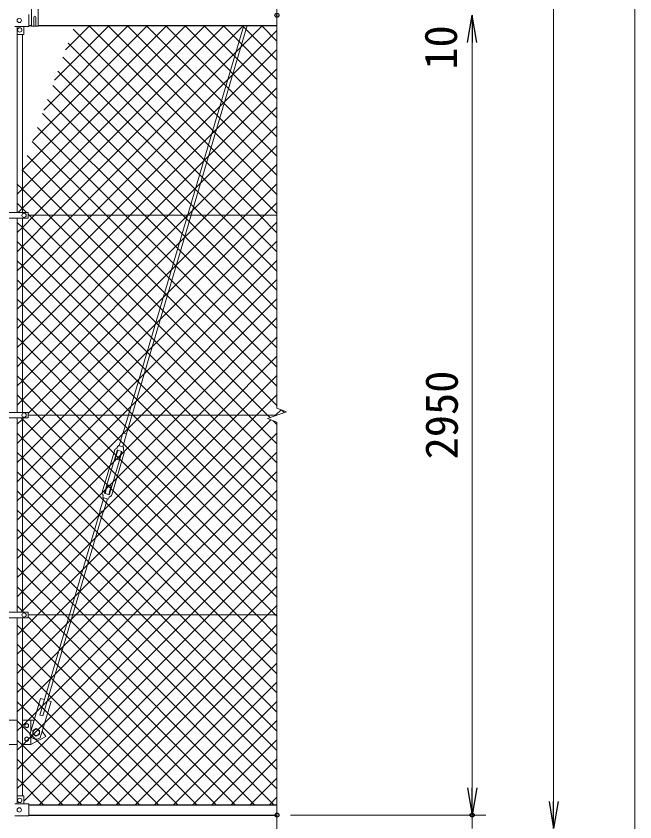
# Model space of a CAD drawing. Units: millimetres, scale not verified. Extents: x -10499 to 10501, y -7424 to 7426.
# Drawn here: x -5705 to -3423, y -4069 to -1098 of the extents above; entities that cross this region are included whole.
import ezdxf
from ezdxf.enums import TextEntityAlignment as Align

# ---------------------------------------------------------------- set-up
doc = ezdxf.new("R2010")
doc.units = ezdxf.units.MM
doc.header["$LTSCALE"] = 30
doc.header["$PDMODE"] = 32
doc.header["$PDSIZE"] = 15
for name, color, linetype, lineweight in [('0-1_D-STR1', 1, 'Continuous', 25), ('0-5_D-STR3', 3, 'Continuous', 13), ('0-6_D-STR2', 7, 'Continuous', 13), ('0-7_D-STR-DIM', 7, 'Continuous', 13)]:
    doc.layers.add(name, color=color, linetype=linetype, lineweight=lineweight)
doc.layers.add('0-8_0', color=7, linetype='Continuous')
doc.layers.add('0-9_Defpoints', color=8, linetype='Continuous')
doc.styles.add('ＭＳ ゴシック', font='')
doc.styles.get('ＭＳ ゴシック').set_extended_font_data('MS Gothic')

# ---------------------------------------------------------------- blocks, each defined once
blk = doc.blocks.new('_Open')
at = {"layer": '0-8_0'}
blk.add_line((-30, 5), (0, 0), dxfattribs=at)
blk.add_lwpolyline([(-30, -5), (0, 0), (-30, 0)], dxfattribs=at)

msp = doc.modelspace()

# ---------------------------------------------------------------- linework, layer by layer
at = {"layer": '0-1_D-STR1'}
for p, q in [((-5658.17, -1132.53), (-5648.17, -1132.53)), ((-5623.17, -1132.53), (-4743.17, -1132.53)), ((-5658.17, -4006.33), (-4743.17, -4006.33)), ((-5658.17, -4044.43), (-4743.17, -4044.43))]:
    msp.add_line(p, q, dxfattribs=at)
at = {"layer": '0-5_D-STR3'}
for p, q in [((-5658.17, -1091.53), (-5658.17, -1135.53)), ((-5639.17, -1134.32), (-5639.17, -1101.43)), ((-5632.17, -1134.32), (-5632.17, -1101.43)), ((-5709.37, -1135.53), (-5658.17, -1135.53)), ((-5701.17, -1135.53), (-5701.17, -1163.53)), ((-5676.17, -1135.53), (-5676.17, -1163.53)), ((-4864.78, -1132.53), (-5309.8, -2635.08)), ((-4852.26, -1132.53), (-5298.29, -2638.48)), ((-5700.67, -1822.13), (-5700.67, -1164.86)), ((-5699.17, -1165.53), (-5678.17, -1165.53)), ((-5681.67, -1822.13), (-5681.67, -1165.53)), ((-5825.67, -1822.13), (-5660.67, -1822.13)), ((-5660.67, -1822.13), (-5660.67, -1842.73)), ((-4743.17, -1832.43), (-5660.67, -1832.43)), ((-5825.67, -1842.73), (-5660.67, -1842.73)), ((-5700.67, -2559.13), (-5700.67, -1842.73)), ((-5681.67, -2559.13), (-5681.67, -1842.73)), ((-5825.67, -2559.13), (-5660.67, -2559.13)), ((-5825.67, -2579.73), (-5660.67, -2579.73)), ((-5700.67, -3296.13), (-5700.67, -2579.73)), ((-5681.67, -3296.13), (-5681.67, -2579.73)), ((-5660.67, -2559.13), (-5660.67, -2579.73)), ((-4743.17, -2569.43), (-5660.67, -2569.43)), ((-5310.85, -2634.76), (-5325.05, -2682.71)), ((-5297.24, -2638.8), (-5311.43, -2686.74)), ((-5310.85, -2634.76), (-5297.24, -2638.8)), ((-5340.9, -2697.83), (-5386.9, -2853.16)), ((-5332.75, -2700.24), (-5378.75, -2855.57)), ((-5329.88, -2699.01), (-5339.25, -2730.65)), ((-5327.83, -2681.88), (-5331.65, -2688.89)), ((-5330.26, -2698.89), (-5315.88, -2703.15)), ((-5327.83, -2681.88), (-5308.65, -2687.56)), ((-5316.26, -2703.04), (-5325.63, -2734.68)), ((-5308.65, -2687.56), (-5309.27, -2695.52)), ((-5314.53, -2705.64), (-5360.53, -2860.97)), ((-5306.38, -2708.05), (-5352.38, -2863.38)), ((-5339.25, -2730.65), (-5325.63, -2734.68)), ((-5377.02, -2858.17), (-5367.65, -2826.53)), ((-5367.65, -2826.53), (-5354.03, -2830.56)), ((-5363.4, -2862.2), (-5354.03, -2830.56)), ((-5396.05, -2922.41), (-5381.85, -2874.47)), ((-5384.63, -2873.65), (-5384.02, -2865.69)), ((-5382.43, -2926.45), (-5368.23, -2878.5)), ((-5377.4, -2858.06), (-5363.02, -2862.32)), ((-5394.99, -2922.73), (-5617.92, -3675.41)), ((-5383.49, -2926.13), (-5606.41, -3678.81)), ((-5396.05, -2922.41), (-5382.43, -2926.45)), ((-5825.67, -3296.13), (-5660.67, -3296.13)), ((-5660.67, -3296.13), (-5660.67, -3316.73)), ((-5825.67, -3316.73), (-5660.67, -3316.73)), ((-5700.67, -3974.01), (-5700.67, -3316.73)), ((-5681.67, -3973.33), (-5681.67, -3316.73)), ((-4743.17, -3306.43), (-5660.67, -3306.43)), ((-5654.06, -3748.14), (-5614.3, -3613.9)), ((-5615.71, -3759.5), (-5575.95, -3625.26)), ((-5614.3, -3613.9), (-5600.88, -3617.88)), ((-5589.37, -3621.28), (-5575.95, -3625.26)), ((-5617.92, -3675.41), (-5606.41, -3678.81)), ((-5700.67, -3694.43), (-5775.72, -3694.43)), ((-5638.16, -3694.43), (-5681.67, -3694.43)), ((-5650.62, -3694.43), (-5650.62, -3736.53)), ((-5650.62, -3754.43), (-5650.62, -3784.43)), ((-5700.67, -3784.43), (-5775.72, -3784.43)), ((-5650.62, -3784.43), (-5681.67, -3784.43)), ((-5701.17, -4003.33), (-5701.17, -3975.33)), ((-5699.17, -3973.33), (-5678.17, -3973.33)), ((-5676.17, -4003.33), (-5676.17, -3975.33)), ((-5709.37, -4003.33), (-5658.17, -4003.33)), ((-5658.17, -4047.33), (-5658.17, -4003.33)), ((-5709.37, -4047.33), (-5658.17, -4047.33))]:
    msp.add_line(p, q, dxfattribs=at)
for points in [[(-5639.17, -1134.32), (-5648.17, -1134.32), (-5648.17, -1045.06)], [(-5632.17, -1045.06), (-5623.17, -1045.06), (-5623.17, -1134.32), (-5632.17, -1134.32)], [(-5384.63, -2873.65), (-5365.45, -2879.33), (-5361.63, -2872.32)], [(-5608.49, -3735.13), (-5595.62, -3754.43), (-5650.62, -3784.43)]]:
    msp.add_lwpolyline(points, dxfattribs=at)
for points in [[(-5665.62, -3706.33), (-5672.64, -3710.38), (-5672.64, -3718.48), (-5665.62, -3722.53), (-5658.61, -3718.48), (-5658.61, -3710.38)], [(-5630.62, -3725.58), (-5642.62, -3732.51), (-5642.62, -3746.36), (-5630.62, -3753.29), (-5618.62, -3746.36), (-5618.62, -3732.51)], [(-5665.62, -3772.53), (-5672.64, -3768.48), (-5672.64, -3760.38), (-5665.62, -3756.33), (-5658.61, -3760.38), (-5658.61, -3768.48)]]:
    msp.add_lwpolyline(points, close=True, dxfattribs=at)
for centre, radius in [((-5693.17, -1113.53), 8), ((-5691.17, -1148.53), 8), ((-5675.67, -1832.43), 8), ((-5675.67, -2569.43), 8), ((-5675.67, -3306.43), 8), ((-5665.62, -3714.43), 7.03), ((-5630.62, -3739.43), 11.5), ((-5665.62, -3764.43), 7.03), ((-5691.17, -3990.33), 8), ((-5693.17, -4025.33), 8)]:
    msp.add_circle(centre, radius, dxfattribs=at)
for centre, radius, start, end in [((-5635.67, -1101.43), 3.5, 0, 180), ((-5635.67, -1128.7), 6.62, 238.10921, 301.89079), ((-5699.17, -1163.53), 2, 180, 270), ((-5678.17, -1163.53), 2, 270, 0), ((-5330.83, -2700.81), 10.5, 107.38299, 163.50187), ((-5335.16, -2686.97), 4, 287.38299, 331.40262), ((-5330.83, -2700.81), 2, 73.50187, 163.50187), ((-5316.45, -2705.07), 2, 343.50187, 73.50187), ((-5305.28, -2695.82), 4, 175.60113, 219.62076), ((-5316.45, -2705.07), 10.5, 343.50187, 39.62076), ((-5376.83, -2856.14), 10.5, 163.50187, 219.62076), ((-5388, -2865.39), 4, 355.60113, 39.62076), ((-5376.83, -2856.14), 2, 163.50187, 253.50187), ((-5362.45, -2860.4), 2, 253.50187, 343.50187), ((-5358.12, -2874.24), 4, 107.38299, 151.40262), ((-5362.45, -2860.4), 10.5, 287.38299, 343.50187), ((-5630.62, -3739.43), 25, 200.37177, 306.63198), ((-5699.17, -3975.33), 2, 90, 180), ((-5678.17, -3975.33), 2, 0, 90)]:
    msp.add_arc(centre, radius, start, end, dxfattribs=at)
at = {"layer": '0-6_D-STR2'}
for p, q in [((-5643.62, -1555.85), (-5220.31, -1132.53)), ((-5637.37, -1832.43), (-4937.47, -1132.53)), ((-5603.16, -1444.67), (-5291.02, -1132.53)), ((-5566.66, -1832.43), (-4866.76, -1132.53)), ((-5562.7, -1333.5), (-5361.73, -1132.53)), ((-5522.23, -1222.32), (-5432.44, -1132.53)), ((-5495.95, -1832.43), (-4796.05, -1132.53)), ((-4807.61, -1832.43), (-5494.34, -1145.7)), ((-4743.17, -1826.16), (-5436.8, -1132.53)), ((-5425.24, -1832.43), (-4743.17, -1150.37)), ((-4743.17, -1755.45), (-5366.09, -1132.53)), ((-4743.17, -1684.73), (-5295.38, -1132.53)), ((-4743.17, -1614.02), (-5224.67, -1132.53)), ((-4743.17, -1543.31), (-5153.95, -1132.53)), ((-4743.17, -1472.6), (-5083.24, -1132.53)), ((-4743.17, -1401.89), (-5012.53, -1132.53)), ((-4743.17, -1331.18), (-4941.82, -1132.53)), ((-4743.17, -1260.47), (-4871.11, -1132.53)), ((-4743.17, -1189.76), (-4800.4, -1132.53)), ((-4878.32, -1832.43), (-5513.21, -1197.54)), ((-5354.53, -1832.43), (-4743.17, -1221.08)), ((-4949.03, -1832.43), (-5532.08, -1249.38)), ((-5019.74, -1832.43), (-5550.95, -1301.22)), ((-5283.82, -1832.43), (-4743.17, -1291.79)), ((-5090.45, -1832.43), (-5569.82, -1353.07)), ((-5213.11, -1832.43), (-4743.17, -1362.5)), ((-5161.16, -1832.43), (-5588.69, -1404.91)), ((-5142.4, -1832.43), (-4743.17, -1433.21)), ((-5231.87, -1832.43), (-5607.56, -1456.75)), ((-5302.58, -1832.43), (-5626.43, -1508.59)), ((-5071.68, -1832.43), (-4743.17, -1503.92)), ((-5373.29, -1832.43), (-5645.29, -1560.43)), ((-5000.97, -1832.43), (-4743.17, -1574.63)), ((-4859.55, -1832.43), (-4743.17, -1716.06)), ((-4788.84, -1832.43), (-4743.17, -1786.77)), ((-5681.67, -1876.74), (-5637.37, -1832.43)), ((-5681.67, -1947.45), (-5566.66, -1832.43)), ((-5681.67, -2018.16), (-5495.95, -1832.43)), ((-5681.67, -2088.87), (-5425.24, -1832.43)), ((-5681.67, -2159.58), (-5354.53, -1832.43)), ((-5681.67, -2230.29), (-5283.82, -1832.43)), ((-5681.67, -2301), (-5213.11, -1832.43)), ((-5681.67, -2371.71), (-5142.4, -1832.43)), ((-5681.67, -2442.42), (-5071.68, -1832.43)), ((-5681.67, -2513.13), (-5000.97, -1832.43)), ((-5596.55, -2569.43), (-4859.55, -1832.43)), ((-5525.84, -2569.43), (-4788.84, -1832.43)), ((-4743.17, -2462.55), (-5373.29, -1832.43)), ((-4743.17, -2391.84), (-5302.58, -1832.43)), ((-4743.17, -2321.13), (-5231.87, -1832.43)), ((-4743.17, -2250.42), (-5161.16, -1832.43)), ((-4743.17, -2179.71), (-5090.45, -1832.43)), ((-4743.17, -2109), (-5019.74, -1832.43)), ((-4743.17, -2038.29), (-4949.03, -1832.43)), ((-4743.17, -1967.58), (-4878.32, -1832.43)), ((-4743.17, -1896.87), (-4807.61, -1832.43)), ((-5681.67, -1877.61), (-5700.67, -1858.61)), ((-5455.13, -2569.43), (-4743.17, -1857.48)), ((-5700.67, -1895.74), (-5681.67, -1876.74)), ((-4989.85, -2569.43), (-5681.67, -1877.61)), ((-5681.67, -1948.32), (-5700.67, -1929.32)), ((-5384.42, -2569.43), (-4743.17, -1928.19)), ((-5700.67, -1966.45), (-5681.67, -1947.45)), ((-5060.56, -2569.43), (-5681.67, -1948.32)), ((-5681.67, -2019.03), (-5700.67, -2000.03)), ((-5700.67, -2037.16), (-5681.67, -2018.16)), ((-5131.27, -2569.43), (-5681.67, -2019.03)), ((-5313.71, -2569.43), (-4743.17, -1998.9)), ((-5681.67, -2089.74), (-5700.67, -2070.74)), ((-5243, -2569.43), (-4743.17, -2069.61)), ((-5700.67, -2107.87), (-5681.67, -2088.87)), ((-5201.98, -2569.43), (-5681.67, -2089.74)), ((-5681.67, -2160.45), (-5700.67, -2141.45)), ((-5700.67, -2178.58), (-5681.67, -2159.58)), ((-5272.69, -2569.43), (-5681.67, -2160.45)), ((-5172.29, -2569.43), (-4743.17, -2140.32)), ((-5681.67, -2231.16), (-5700.67, -2212.16)), ((-5101.58, -2569.43), (-4743.17, -2211.03)), ((-5700.67, -2249.29), (-5681.67, -2230.29)), ((-5343.4, -2569.43), (-5681.67, -2231.16)), ((-5681.67, -2301.87), (-5700.67, -2282.87)), ((-5030.87, -2569.43), (-4743.17, -2281.74)), ((-5700.67, -2320), (-5681.67, -2301)), ((-5414.11, -2569.43), (-5681.67, -2301.87)), ((-5681.67, -2372.58), (-5700.67, -2353.58)), ((-5700.67, -2390.71), (-5681.67, -2371.71)), ((-5484.82, -2569.43), (-5681.67, -2372.58)), ((-5681.67, -2443.29), (-5700.67, -2424.29)), ((-4889.45, -2569.43), (-4743.17, -2423.16)), ((-5700.67, -2461.42), (-5681.67, -2442.42)), ((-5555.53, -2569.43), (-5681.67, -2443.29)), ((-5681.67, -2514), (-5700.67, -2495)), ((-4818.73, -2569.43), (-4743.17, -2493.87)), ((-5700.67, -2532.13), (-5681.67, -2513.13)), ((-5626.24, -2569.43), (-5681.67, -2514)), ((-4716.66, -2559.78), (-4726.64, -2549.8)), ((-5681.67, -2654.56), (-5596.55, -2569.43)), ((-5681.67, -2725.27), (-5525.84, -2569.43)), ((-5681.67, -2795.98), (-5455.13, -2569.43)), ((-5681.67, -2866.69), (-5384.42, -2569.43)), ((-5681.67, -2937.4), (-5313.71, -2569.43)), ((-5681.67, -3008.11), (-5243, -2569.43)), ((-5681.67, -3078.82), (-5172.29, -2569.43)), ((-5681.67, -3149.53), (-5101.58, -2569.43)), ((-5681.67, -3220.24), (-5030.87, -2569.43)), ((-5626.45, -3306.43), (-4889.45, -2569.43)), ((-4889.24, -3306.43), (-5626.24, -2569.43)), ((-5555.73, -3306.43), (-4818.73, -2569.43)), ((-4818.53, -3306.43), (-5555.53, -2569.43)), ((-4747.82, -3306.43), (-5484.82, -2569.43)), ((-4743.17, -3240.37), (-5414.11, -2569.43)), ((-4743.17, -3169.66), (-5343.4, -2569.43)), ((-4743.17, -3098.95), (-5272.69, -2569.43)), ((-4743.17, -3028.24), (-5201.98, -2569.43)), ((-4743.17, -2957.53), (-5131.27, -2569.43)), ((-4743.17, -2886.82), (-5060.56, -2569.43)), ((-4743.17, -2816.11), (-4989.85, -2569.43)), ((-4743.17, -2603.97), (-4757.15, -2590)), ((-5681.67, -2655.42), (-5700.67, -2636.42)), ((-5414.31, -3306.43), (-4743.17, -2635.29)), ((-5700.67, -2673.56), (-5681.67, -2654.56)), ((-5030.66, -3306.43), (-5681.67, -2655.42)), ((-5681.67, -2726.13), (-5700.67, -2707.13)), ((-5700.67, -2744.27), (-5681.67, -2725.27)), ((-5101.37, -3306.43), (-5681.67, -2726.13)), ((-5343.6, -3306.43), (-4743.17, -2706.01)), ((-5681.67, -2796.84), (-5700.67, -2777.84)), ((-5272.89, -3306.43), (-4743.17, -2776.72)), ((-5700.67, -2814.98), (-5681.67, -2795.98)), ((-5172.09, -3306.43), (-5681.67, -2796.84)), ((-5681.67, -2867.56), (-5700.67, -2848.56)), ((-5202.18, -3306.43), (-4743.17, -2847.43)), ((-5700.67, -2885.69), (-5681.67, -2866.69)), ((-5242.8, -3306.43), (-5681.67, -2867.56)), ((-5681.67, -2938.27), (-5700.67, -2919.27)), ((-5700.67, -2956.4), (-5681.67, -2937.4)), ((-5313.51, -3306.43), (-5681.67, -2938.27)), ((-5131.47, -3306.43), (-4743.17, -2918.14)), ((-5681.67, -3008.98), (-5700.67, -2989.98)), ((-5060.76, -3306.43), (-4743.17, -2988.85)), ((-5700.67, -3027.11), (-5681.67, -3008.11)), ((-5384.22, -3306.43), (-5681.67, -3008.98)), ((-5681.67, -3079.69), (-5700.67, -3060.69)), ((-5700.67, -3097.82), (-5681.67, -3078.82)), ((-5454.93, -3306.43), (-5681.67, -3079.69)), ((-5681.67, -3150.4), (-5700.67, -3131.4)), ((-5700.67, -3168.53), (-5681.67, -3149.53)), ((-4919.34, -3306.43), (-4743.17, -3130.27)), ((-5525.64, -3306.43), (-5681.67, -3150.4)), ((-5681.67, -3221.11), (-5700.67, -3202.11)), ((-4848.63, -3306.43), (-4743.17, -3200.98)), ((-5700.67, -3239.24), (-5681.67, -3220.24)), ((-5596.35, -3306.43), (-5681.67, -3221.11)), ((-4777.92, -3306.43), (-4743.17, -3271.69)), ((-5681.67, -3361.66), (-5626.45, -3306.43)), ((-5681.67, -3432.37), (-5555.73, -3306.43)), ((-5681.67, -3573.79), (-5414.31, -3306.43)), ((-5681.67, -3644.51), (-5343.6, -3306.43)), ((-5681.67, -3715.22), (-5272.89, -3306.43)), ((-5681.67, -3785.93), (-5202.18, -3306.43)), ((-5681.67, -3856.64), (-5131.47, -3306.43)), ((-5681.67, -3927.35), (-5060.76, -3306.43)), ((-4967.16, -4006.33), (-5660.67, -3312.82)), ((-5619.24, -4006.33), (-4919.34, -3306.43)), ((-4896.45, -4006.33), (-5596.35, -3306.43)), ((-5548.53, -4006.33), (-4848.63, -3306.43)), ((-4825.74, -4006.33), (-5525.64, -3306.43)), ((-5477.82, -4006.33), (-4777.92, -3306.43)), ((-4755.03, -4006.33), (-5454.93, -3306.43)), ((-4743.17, -3947.48), (-5384.22, -3306.43)), ((-4743.17, -3876.77), (-5313.51, -3306.43)), ((-4743.17, -3806.06), (-5242.8, -3306.43)), ((-4743.17, -3735.34), (-5172.09, -3306.43)), ((-4743.17, -3664.63), (-5101.37, -3306.43)), ((-4743.17, -3593.92), (-5030.66, -3306.43)), ((-4743.17, -3452.5), (-4889.24, -3306.43)), ((-4743.17, -3381.79), (-4818.53, -3306.43)), ((-4743.17, -3311.08), (-4747.82, -3306.43)), ((-5681.67, -3362.53), (-5700.67, -3343.53)), ((-5407.11, -4006.33), (-4743.17, -3342.4)), ((-5700.67, -3380.66), (-5681.67, -3361.66)), ((-5037.87, -4006.33), (-5681.67, -3362.53)), ((-5681.67, -3433.24), (-5700.67, -3414.24)), ((-5336.4, -4006.33), (-4743.17, -3413.11)), ((-5700.67, -3451.37), (-5681.67, -3432.37)), ((-5108.58, -4006.33), (-5681.67, -3433.24)), ((-5681.67, -3503.95), (-5700.67, -3484.95)), ((-5179.29, -4006.33), (-5681.67, -3503.95)), ((-5265.69, -4006.33), (-4743.17, -3483.82)), ((-5681.67, -3574.66), (-5700.67, -3555.66)), ((-5194.97, -4006.33), (-4743.17, -3554.53)), ((-5700.67, -3592.79), (-5681.67, -3573.79)), ((-5250, -4006.33), (-5681.67, -3574.66)), ((-5124.26, -4006.33), (-4743.17, -3625.24)), ((-5681.67, -3645.37), (-5700.67, -3626.37)), ((-5700.67, -3663.51), (-5681.67, -3644.51)), ((-5320.71, -4006.33), (-5681.67, -3645.37)), ((-5681.67, -3716.08), (-5700.67, -3697.08)), ((-5053.55, -4006.33), (-4743.17, -3695.96)), ((-5700.67, -3734.22), (-5681.67, -3715.22)), ((-5391.42, -4006.33), (-5681.67, -3716.08)), ((-5681.67, -3786.79), (-5700.67, -3767.79)), ((-4982.84, -4006.33), (-4743.17, -3766.67)), ((-5700.67, -3804.93), (-5681.67, -3785.93)), ((-5462.14, -4006.33), (-5681.67, -3786.79)), ((-5681.67, -3857.5), (-5700.67, -3838.5)), ((-5700.67, -3875.64), (-5681.67, -3856.64)), ((-5532.85, -4006.33), (-5681.67, -3857.5)), ((-4912.13, -4006.33), (-4743.17, -3837.38)), ((-5681.67, -3928.22), (-5700.67, -3909.22)), ((-4841.42, -4006.33), (-4743.17, -3908.09)), ((-5700.67, -3946.35), (-5681.67, -3927.35)), ((-5603.56, -4006.33), (-5681.67, -3928.22)), ((-4770.71, -4006.33), (-4743.17, -3978.8))]:
    msp.add_line(p, q, dxfattribs=at)
for points in [[(-5700.67, -1754.32), (-5681.67, -1735.32), (-5078.89, -1132.53)], [(-5697.78, -1822.13), (-5681.67, -1806.03), (-5008.18, -1132.53)], [(-5684.09, -1667.02), (-5681.67, -1664.61), (-5149.6, -1132.53)], [(-4743.17, -2533.26), (-5444, -1832.43), (-5664.16, -1612.27)], [(-4768.5, -2578.65), (-4777.71, -2569.43), (-5514.71, -1832.43), (-5681.67, -1665.47), (-5683.03, -1664.12)], [(-5660.67, -2562.85), (-4930.26, -1832.43), (-4743.17, -1645.35)], [(-4743.17, -2674.68), (-4848.43, -2569.43), (-5585.43, -1832.43), (-5681.67, -1736.18), (-5700.67, -1717.18)], [(-5666.44, -1822.13), (-5681.67, -1806.9), (-5700.67, -1787.9)], [(-4743.17, -2745.4), (-4919.14, -2569.43), (-5656.14, -1832.43), (-5660.67, -1827.9)], [(-5686.86, -3296.13), (-5681.67, -3290.95), (-4960.16, -2569.43), (-4743.17, -2352.45)], [(-4750.8, -2572.21), (-4748.02, -2569.43), (-4727.92, -2549.33)], [(-5700.67, -2602.85), (-5681.67, -2583.85), (-5677.56, -2579.73)], [(-4743.17, -3523.21), (-4959.95, -3306.43), (-5681.67, -2584.71), (-5686.65, -2579.73)], [(-5700.67, -3522.08), (-5681.67, -3503.08), (-5485.02, -3306.43), (-4765.54, -2586.95)], [(-5676.17, -3992.56), (-4990.05, -3306.43), (-4743.17, -3059.56)], [(-5677.36, -3296.13), (-5681.67, -3291.82), (-5700.67, -3272.82)]]:
    msp.add_lwpolyline(points, dxfattribs=at)
at = {"layer": '0-7_D-STR-DIM'}
for p, q in [((-3723.17, 5825.57), (-3723.17, -3994.43)), ((-3423.17, 5825.57), (-3423.17, -4894.43)), ((-4743.17, 364.91), (-4743.17, -2543.78)), ((-4023.17, -1194.43), (-4023.17, -1294.43)), ((-4023.17, -1194.43), (-4023.17, -3944.43)), ((-4707.94, -2556.61), (-4743.17, -2543.78)), ((-4778.41, -2582.26), (-4707.94, -2556.61)), ((-4743.17, -2595.09), (-4778.41, -2582.26)), ((-4743.17, -2595.09), (-4743.17, -4184.43)), ((-4023.17, -3944.43), (-4023.17, -3844.43)), ((-4693.17, -4044.43), (-3973.17, -4044.43)), ((-4693.17, -4044.43), (-3973.17, -4044.43)), ((-4023.17, -4044.43), (-4023.17, -4094.43))]:
    msp.add_line(p, q, dxfattribs=at)
at = {"layer": '0-9_Defpoints'}
for p in [(-4743.17, -1094.43), (-4743.17, -4044.43), (-4023.17, -4044.43)]:
    msp.add_point(p, dxfattribs=at)

# ---------------------------------------------------------------- block references
at = {"layer": '0-7_D-STR-DIM', "xscale": 3.333333, "yscale": 3.333333}
for p, rotation in [((-4023.17, -1094.43), 90), ((-4023.17, -1094.43), 90), ((-4023.17, -4044.43), 270), ((-4023.17, -4044.43), 270), ((-3723.17, -4094.43), 270)]:
    msp.add_blockref('_Open', p, dxfattribs=dict(at, rotation=rotation))

# ---------------------------------------------------------------- texts
at = {"layer": '0-7_D-STR-DIM', "style": 'ＭＳ ゴシック'}
for s, p in [('10', (-4043, -1295.25)), ('2950', (-4040.04, -2732.56))]:
    msp.add_text(s, height=120.3, rotation=90, dxfattribs=at).set_placement(p, align=Align.BOTTOM_LEFT)

doc.saveas('drawing.dxf')
